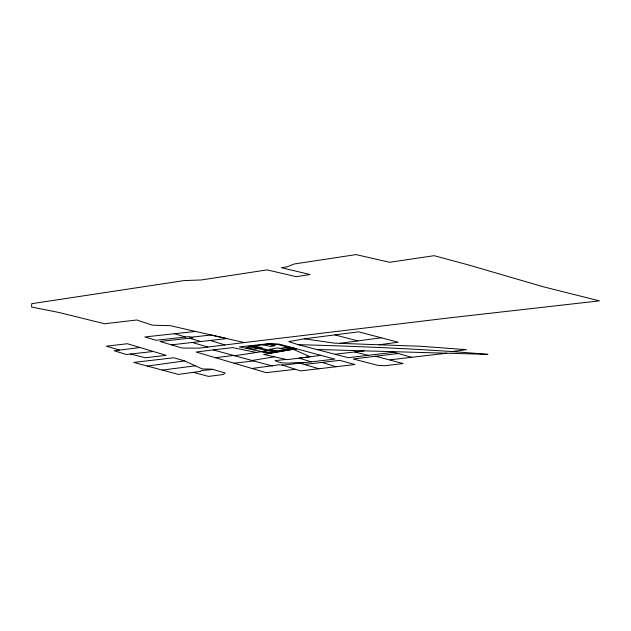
<?xml version="1.0" encoding="UTF-8"?>
<svg xmlns="http://www.w3.org/2000/svg" width="631" height="631" viewBox="0 0 631 631"><rect width="100%" height="100%" fill="white"/><g stroke="black" fill="none" stroke-linecap="round" stroke-linejoin="round"><path stroke-width="0.95" d="M379.042 344.786L398.216 342.215L358.526 331.819L304.355 338.823L288.746 341.608L298.045 344.644L348.249 357.698L393.791 352.279L411.672 357.296L446.835 353.202L487.944 354.377C424.766 348.951 361.413 346.387 298.045 344.644M270.021 353.376L263.695 354.441L287.105 359.631L310.184 356.744L293.178 349.274L270.021 353.376L261.66 351.68L234.598 355.75L213.168 349.897L196.154 352.043L266.203 372.645L295.474 369.316L300.569 370.902L355.001 364.505L339.809 360.34L304.316 364.458L299.867 363.164M257.369 347.563L258.45 347.389L252.116 346.033M272 345.149L276.417 344.416M271.661 349.858L263.19 351.262L270.975 352.926M280.132 348.454L288.604 347.058L296.381 348.722L269.232 353.21L239.433 346.908L269.256 343.635L279.233 344.108L296.381 348.722M272.813 351.735L292.634 348.454L277.892 344.487L269.697 344.1L248.196 346.458L275.211 352.224M293.628 349.471L297.035 348.911L334.832 359.11L283.437 365.073L278.973 364.789L252.021 368.488M234.598 355.75L252.077 360.49L274.201 356.823M193.401 372.361L208.506 376.399L223.374 374.506L225.093 372.968L212 369.174L202.141 368.906L184.567 360.9L173.833 357.777L133.756 362.415L178.352 374.412L200.934 371.296L201.037 370.61L212.923 369.443M147.26 366.075L184.567 360.9M339.549 343.335L381.298 337.79M450.786 351.743L466.404 349.661L420.995 346.301L334.509 343.154L304.355 338.823M153.27 351.483L140.114 347.531L114.132 350.749L126.374 354.504L153.27 351.483L166.253 355.34L145.398 357.745L130.467 354.046M162.238 370.105L195.358 365.806M244.339 342.562L199.167 348.146L182.178 348.044L159.982 341.458L193.078 337.83L189.245 336.631L156.007 340.259L144.846 336.954L195.484 331.441L244.339 342.562L447.363 318.111L599.45 300.869L543.543 286.845L467.839 264.768L434.152 255.689L389.611 262.283L356.05 254.601L294.149 263.995L287.002 266.858L281.489 267.702L310.121 274.548L296.255 276.662L267.118 269.894L201.194 279.975L184.094 280.59L31.739 303.692L31.55 307.029L59.196 312.534L104.565 323.75L136.801 319.996L152.355 325.178L170.236 325.675L195.484 331.441M321.076 355.379L299.102 358.132L311.186 361.855M215.463 357.714L233.517 355.474M398.106 353.494L353.234 358.976L377.732 365.325L384.713 365.751L403.114 363.551L375.603 356.239M335.171 354.236L364.158 350.844L446.835 353.202M390.147 359.804L411.672 357.296M213.168 349.897L232.658 347.642L256.486 352.445M234.03 363.219L253.654 360.932L272.545 366.067M171.387 344.834L226.884 338.587L211.101 334.99L191.114 337.214M286.159 359.425L274.99 360.656C284.392 365.302 294.409 361.729 304.047 362.683M316.833 349.479L364.158 350.844L354.693 351.948L368.078 355.292M284.368 347.76L292.145 349.424M287.91 350.126L277.798 347.957L269.327 349.361L279.446 351.522M270.904 350.055L276.157 351.183M250.854 346.167L275.084 351.357M334.951 334.903L357.777 340.921M252.077 360.49L253.654 360.932M189.576 338.216L200.966 341.521M391.417 351.585L393.791 352.279M192.321 342.483L207.938 347.042M119.519 350.055L106.347 346.182L127.336 343.729L140.114 347.531M304.316 364.458L318.892 368.764M174.519 333.744L185.601 337.025M210.155 340.472L224.959 344.936M322.078 362.399L335.976 366.753M295.474 369.316L282.049 364.955M254.538 346.19L246.074 347.594L253.851 349.258L262.322 347.855L254.538 346.19M267.244 344.092L263.009 344.786L270.794 346.458L275.029 345.756L267.244 344.092"/></g></svg>
